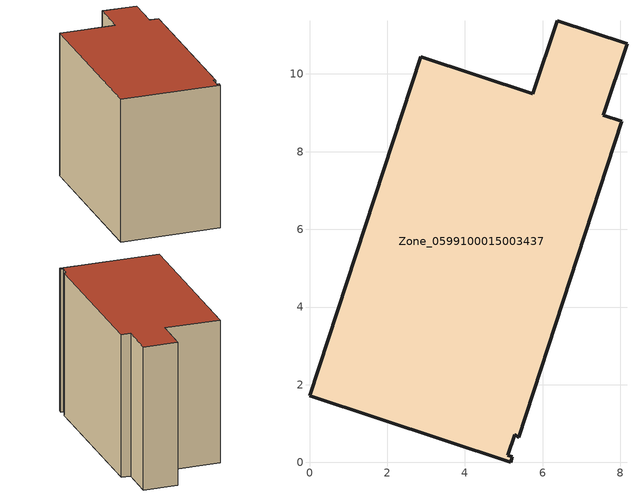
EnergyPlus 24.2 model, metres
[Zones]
Zone_0599100015003437
 floor ground (C_G): 5.22,0.14 5.18,0 0,1.71 2.86,10.44 5.75,9.48 6.38,11.38 8.17,10.78 7.56,8.94 8.04,8.79 5.39,0.65 5.28,0.71 5.11,0.18 z0.83
 wall outside (C_F): 7.56,8.94 8.17,10.78 6.38,11.38 5.75,9.48 2.86,10.44 0,1.71 5.18,0 5.22,0.14 5.11,0.18 5.28,0.71 5.39,0.65 8.04,8.79 7.56,8.94 z0.83:8.86
 roof outside (C_R): 5.28,0.71 5.39,0.65 8.04,8.79 7.56,8.94 8.17,10.78 6.38,11.38 5.75,9.48 2.86,10.44 0,1.71 5.18,0 5.22,0.14 5.11,0.18 z8.86
[BUILDING]
Pand.0599100015003437: North Axis=0; Terrain=City; Loads Convergence Tolerance Value=0.04; Temperature Convergence Tolerance Value=0.4; Solar Distribution=FullExterior; Maximum Number of Warmup Days=25; Minimum Number of Warmup Days=1
[Site:Location]
Rotterdam.The.Hague.AP_ZH_NLD Design_Conditions: Latitude=51.96; Longitude=4.45; Time Zone=1; Elevation=-4.5
[SITE:GROUNDTEMPERATURE:BUILDINGSURFACE]
18, 18, 18, 18, 18, 18, 18, 18, 18, 18, 18, 18
[MATERIAL] Thermal Absorptance=0.9; Solar Absorptance=0.7; Visible Absorptance=0.7
Name | Roughness | Thickness | Conductivity | Density | Specific Heat
G.TI.1965-1974 | MediumSmooth | 0.15 | 0.882353 | 540 | 1210
F.TI.1965-1974 | Rough | 0.3 | 0.697674 | 1920 | 840
R.TI.1965-1974 | MediumRough | 0.2 | 0.232558 | 1500 | 1000
[CONSTRUCTION]
C_G: G.TI.1965-1974
C_F: F.TI.1965-1974
C_R: R.TI.1965-1974
[ZONE]
Zone_0599100015003437: Type=1; Multiplier=1; Ceiling Height=Autocalculate; Volume=Autocalculate; Floor Area=autocalculate; Part of Total Floor Area=Yes
[ZONEINFILTRATION:DESIGNFLOWRATE]
Infil_Zone_0599100015003437: Zone or ZoneList or Space or SpaceList=Zone_0599100015003437; Schedule=AlwaysOn; Design Flow Rate Calculation Method=Flow/Area; Flow Rate per Floor Area=0.003; Constant Term Coefficient=1; Temperature Term Coefficient=0; Velocity Term Coefficient=0; Velocity Squared Term Coefficient=0
[HVACTEMPLATE:ZONE:IDEALLOADSAIRSYSTEM]
Zone_0599100015003437: Maximum Heating Supply Air Temperature=50; Minimum Cooling Supply Air Temperature=13; Maximum Heating Supply Air Humidity Ratio=0.0156; Minimum Cooling Supply Air Humidity Ratio=0.0077; Heating Limit=NoLimit; Cooling Limit=NoLimit; Dehumidification Control Type=ConstantSensibleHeatRatio; Cooling Sensible Heat Ratio=0.7; Dehumidification Setpoint=60; Humidification Control Type=None; Humidification Setpoint=30; Outdoor Air Method=None; Outdoor Air Flow Rate per Person=0.00944; Outdoor Air Flow Rate per Zone Floor Area=0; Outdoor Air Flow Rate per Zone=0; Demand Controlled Ventilation Type=None; Outdoor Air Economizer Type=NoEconomizer; Heat Recovery Type=None; Sensible Heat Recovery Effectiveness=0.7; Latent Heat Recovery Effectiveness=0.65
[ZONECONTROL:THERMOSTAT]
ThermostatControl_Zone_0599100015003437: Zone or ZoneList=Zone_0599100015003437; Control Type Schedule=DualSetpointControlType; Control 1=Thermostat_Zone_0599100015003437; Temperature Difference Between Cutout And Setpoint=0
[THERMOSTATSETPOINT:DUALSETPOINT]
Thermostat_Zone_0599100015003437: Heating Setpoint Temperature Schedule=HeatingSetpoint_Zone_0599100015003437; Cooling Setpoint Temperature Schedule=CoolingSetpoint_Zone_0599100015003437
[SCHEDULE:COMPACT]
HeatingSetpoint_Zone_0599100015003437: Through: 12/31, For: AllDays, Until: 24:00, 21
CoolingSetpoint_Zone_0599100015003437: Through: 12/31, For: AllDays, Until: 24:00, 24
DualSetpointControlType: Through: 12/31, For: AllDays, Until: 24:00, 4
AlwaysOn: Through: 12/31, For: AllDays, Until: 24:00, 1
